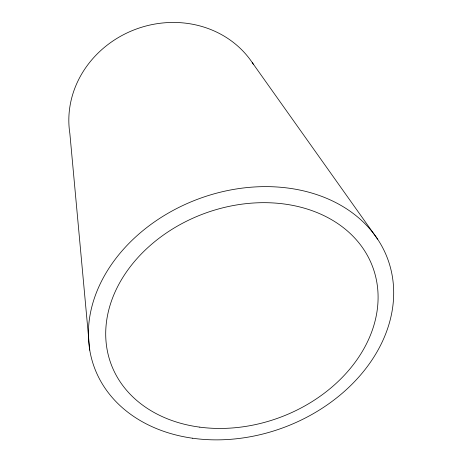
<?xml version="1.0" encoding="UTF-8"?>
<svg xmlns="http://www.w3.org/2000/svg" width="463" height="463" viewBox="0 0 463 463"><rect width="100%" height="100%" fill="white"/><g stroke="black" fill="none" stroke-linecap="round" stroke-linejoin="round"><path stroke-width="0.69" d="M252.294 62.661L377.594 239.139M89.764 350.184L69.861 133.535A99.852 91.535 -20.3 0 1 135.387 29.383A99.852 91.535 -20.3 0 1 253.464 64.45M192.359 438.195A156.378 121.983 -20.3 0 0 390.679 268.54A156.378 121.983 -20.3 0 0 140.086 233.011A156.378 121.983 -20.3 0 0 192.359 438.195M199.802 427.152A139.531 108.736 -20.3 0 0 375.117 274.536A139.531 108.736 -20.3 0 0 150.77 244.996A139.531 108.736 -20.3 0 0 199.802 427.152"/></g></svg>
